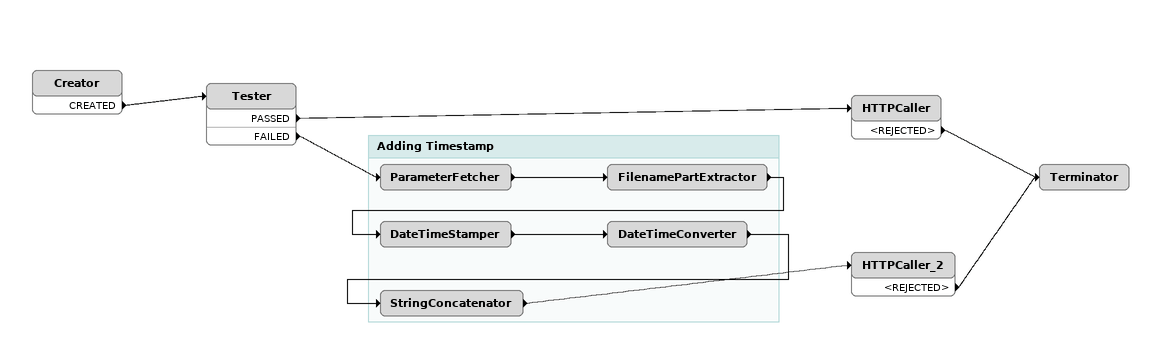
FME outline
Creator
    CREATED -> Tester
Tester
    PASSED -> HTTPCaller
    FAILED -> ParameterFetcher
HTTPCaller
    <REJECTED> -> Terminator
HTTPCaller_2
    <REJECTED> -> Terminator
Terminator

Bookmark: Adding Timestamp
ParameterFetcher
    -> FilenamePartExtractor
FilenamePartExtractor
    -> DateTimeStamper
DateTimeStamper
    -> DateTimeConverter
DateTimeConverter
    -> StringConcatenator
StringConcatenator
    -> HTTPCaller_2
